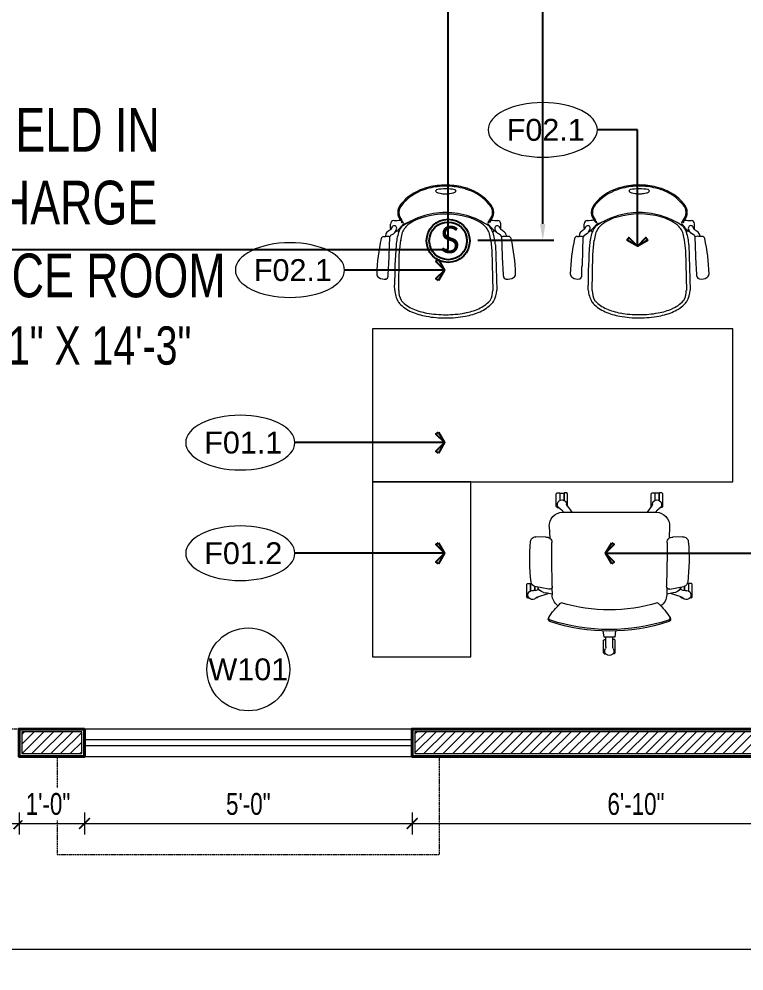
# Model space of a CAD drawing. Header units: inches. Extents: x 985 to 11353, y 526 to 2181.
# Drawn here: x 7055.7 to 7188.5, y 1387 to 1561.3 of the extents above; entities that cross this region are included whole.
import ezdxf
from ezdxf.enums import TextEntityAlignment as Align

# ---------------------------------------------------------------- set-up
doc = ezdxf.new("R2010")
doc.units = ezdxf.units.IN
doc.header["$MEASUREMENT"] = 0
for name, pattern in [('DASH', [0.35, 0.25, -0.1]), ('DASHED', [0.75, 0.5, -0.25]), ('PHANTOMX2', [5, 2.5, -0.5, 0.5, -0.5, 0.5, -0.5])]:
    doc.linetypes.add(name, pattern=pattern)
for name, color, linetype, lineweight in [('Dimension', 22, 'Continuous', 13), ('DOOR', 115, 'Continuous', 15), ('Glass', 5, 'Continuous', 9), ('grid', 9, 'Continuous', 13), ('HACTH', 8, 'Continuous', 9), ('I-DOOR-IDEN-N', 7, 'Continuous', 15), ('I-FURN-CODE', 171, 'Continuous', 15), ('ID-FURN', 7, 'Continuous', 15), ('Plaster Line', 5, 'Continuous', 15), ('Sunshed', 5, 'Continuous', 15), ('wall 05', 3, 'Continuous', 40), ('WINDOW', 140, 'Continuous', 9)]:
    doc.layers.add(name, color=color, linetype=linetype, lineweight=lineweight)
for name, color, linetype in [('FREE-TEXT', 7, 'Continuous'), ('smoke detector', 1, 'Continuous'), ('Text', 7, 'Continuous'), ('zone wiring', 5, 'Continuous')]:
    doc.layers.add(name, color=color, linetype=linetype)
doc.styles.add('Arial', font='arial.ttf')
doc.styles.get("Standard").update_dxf_attribs({"font": 'isocp3.shx'})
doc.styles.add('Swiss721', font='swisscl.ttf')
doc.dimstyles.new('DIM08', dxfattribs={"dimtxt": 8, "dimasz": 4, "dimexe": 4, "dimexo": 0, "dimgap": 3, "dimtad": 1, "dimdec": 1, "dimzin": 3, "dimdsep": 46, "dimlunit": 4, "dimtxsty": 'Swiss721', "dimblk": 'ARCHTICK', "dimcen": 0, "dimdle": 4, "dimclrd": 256, "dimclre": 256, "dimclrt": 256, "dimadec": 0, "dimazin": 0, "dimtfac": 1, "dimtdec": 1, "dimtofl": 0, "dimtmove": 0, "dimatfit": 3, "dimldrblk": 'ARCHTICK', "dimfxl": 4, "dimfxlon": 1, "dimtfill": 1, "dimtolj": 1, "dimtzin": 0, "dimlwd": 9, "dimlwe": 9, "dimarcsym": 0})
doc.dimstyles.new('F50', dxfattribs={"dimscale": 50, "dimtxt": 1.6, "dimasz": 1, "dimexe": 1.5, "dimexo": 1, "dimgap": 0.5, "dimtad": 1, "dimdec": 0, "dimzin": 12, "dimdsep": 46, "dimtxsty": 'Arial', "dimblk1": 'ARCHTICK', "dimblk2": 'ARCHTICK', "dimsah": 1, "dimcen": 0, "dimdle": 1.5, "dimclrd": 9, "dimclre": 9, "dimclrt": 2, "dimadec": 0, "dimazin": 3, "dimtfac": 1, "dimtdec": 0, "dimtix": 1, "dimtmove": 2, "dimatfit": 3, "dimldrblk": 'ArrowNote', "dimfxl": 1, "dimtolj": 1, "dimtzin": 0, "dimarcsym": 0})
doc.dimstyles.get("Standard").update_dxf_attribs({"dimtxt": 2, "dimasz": 3, "dimexe": 2, "dimexo": 2, "dimgap": 1, "dimtad": 0, "dimtih": 1, "dimtoh": 1, "dimdec": 1, "dimzin": 0, "dimdsep": 46, "dimtxsty": 'Standard', "dimcen": 0, "dimclrd": 256, "dimclre": 256, "dimclrt": 256, "dimadec": 1, "dimazin": 0, "dimtfac": 1, "dimtdec": 1, "dimtofl": 0, "dimtmove": 0, "dimatfit": 3, "dimfxl": 1, "dimtolj": 1, "dimtzin": 0, "dimlwd": -1, "dimlwe": -1, "dimarcsym": 0})

# ---------------------------------------------------------------- blocks, each defined once
blk = doc.blocks.new('ch-1')
at = {"layer": 'ID-FURN', "color": 252, "lineweight": 13}
for p, q in [((300.3, 344.5), (296.8, 340.7)), ((296.8, 340.7), (296.8, 331)), ((296.8, 331), (297.8, 330)), ((297.8, 330), (328.3, 330)), ((297.8, 329), (297.8, 324.4)), ((297.8, 329), (327.8, 329)), ((353.2, 344.5), (300.3, 344.5)), ((356.8, 340.7), (353.2, 344.5)), ((356.8, 340.7), (356.8, 336.1)), ((308.6, 312.4), (326.6, 312.4)), ((308.9, 311.3), (326.5, 311.3)), ((322.2, 296.8), (316, 296.8)), ((325.7, 307.1), (321.2, 293.8)), ((352.6, 298.3), (338.8, 254.6)), ((353.2, 296.8), (352.1, 296.8)), ((356.8, 300.6), (353.2, 296.8)), ((356.8, 300.6), (356.8, 305.2)), ((-76.1, 221.9), (-79.7, 218.1)), ((-79.7, 218.1), (-79.7, 208.4)), ((-79.7, 208.4), (-78.7, 207.4)), ((-78.7, 207.4), (-48.2, 207.4)), ((-78.7, 206.3), (-78.7, 189.7)), ((-78.7, 206.3), (-48.7, 206.3)), ((-23.3, 221.9), (-76.1, 221.9)), ((-19.7, 218.1), (-23.3, 221.9)), ((-19.7, 218.1), (-19.7, 213)), ((-79.7, 187.7), (-78.7, 188.7)), ((-79.7, 178), (-79.7, 187.7)), ((-76.1, 174.2), (-79.7, 178)), ((-78.7, 189.7), (-48.7, 189.7)), ((-78.7, 188.7), (-48.2, 188.7)), ((-22.8, 174.2), (-76.1, 174.2)), ((-24.5, 175.5), (0, 157.3)), ((559, 14.7), (520.5, 15)), ((533.3, 24.3), (529.8, 20.5)), ((529.8, 20.5), (529.8, 14.9)), ((586.2, 24.3), (533.3, 24.3)), ((589.8, 20.5), (586.2, 24.3)), ((589.8, 20.5), (589.8, 16)), ((559, -13.7), (520.5, -14)), ((529.8, -19.6), (529.8, -13.9)), ((533.3, -23.4), (529.8, -19.6)), ((586.2, -23.4), (533.3, -23.4)), ((589.8, -19.6), (586.2, -23.4)), ((589.8, -19.6), (589.8, -15)), ((-24.5, -175), (0, -156.8)), ((-76.1, -173.7), (-79.7, -177.5)), ((-79.7, -177.5), (-79.7, -187.2)), ((-79.7, -187.2), (-78.7, -188.2)), ((-78.7, -188.2), (-48.2, -188.2)), ((-78.7, -189.2), (-48.7, -189.2)), ((-78.7, -205.8), (-78.7, -189.2)), ((-22.8, -173.7), (-76.1, -173.7)), ((-7.9, -197.9), (0, -192.2)), ((-79.7, -207.9), (-78.7, -206.9)), ((-79.7, -217.6), (-79.7, -207.9)), ((-76.1, -221.4), (-79.7, -217.6)), ((-78.7, -205.8), (-48.7, -205.8)), ((-78.7, -206.9), (-48.2, -206.9)), ((-23.3, -221.4), (-76.1, -221.4)), ((-19.7, -217.6), (-23.3, -221.4)), ((-19.7, -217.6), (-19.7, -212.6)), ((352.6, -297.8), (338.8, -254.1)), ((308.6, -311.9), (326.6, -311.9)), ((308.9, -310.8), (326.5, -310.8)), ((322.2, -296.3), (316, -296.3)), ((325.7, -306.6), (321.2, -293.4)), ((353.2, -296.3), (352.1, -296.3)), ((356.8, -300.1), (353.2, -296.3)), ((356.8, -300.1), (356.8, -304.7)), ((296.8, -330.5), (297.8, -329.5)), ((296.8, -340.2), (296.8, -330.5)), ((300.3, -344), (296.8, -340.2)), ((297.8, -328.5), (297.8, -323.9)), ((297.8, -328.5), (327.8, -328.5)), ((297.8, -329.5), (328.3, -329.5)), ((353.2, -344), (300.3, -344)), ((356.8, -340.2), (353.2, -344)), ((356.8, -340.2), (356.8, -335.7))]:
    blk.add_line(p, q, dxfattribs=at)
at = {"layer": 'ID-FURN', "color": 252}
for p, q in [((103.8, 264.3), (103.4, 306.4)), ((59.4, 250.7), (108.5, 248.6)), ((315.6, 239.8), (344.3, 238.6)), ((334.1, 275.2), (336.4, 265.8)), ((-7.9, 198.4), (0, 192.7)), ((0, 195.9), (0, -195.9)), ((59.4, -250.2), (108.5, -248.1)), ((103.4, -305.9), (103.8, -263.8)), ((315.6, -239.4), (344.3, -238.1)), ((334.1, -274.7), (336.4, -265.3))]:
    blk.add_line(p, q, dxfattribs=at)
for points in [[(320.9, 252), (309.1, 310.4)], [(320.9, -251.5), (309.1, -309.9)]]:
    blk.add_lwpolyline(points, dxfattribs=at)
at = {"layer": 'ID-FURN', "color": 252, "lineweight": 13}
blk.add_lwpolyline([(494.6, -25.6), (520.5, -21.8), (520.5, 22.3), (494.6, 26.1)], dxfattribs=at)
at = {"layer": 'ID-FURN', "color": 252}
for centre, radius, start, end in [((123.4, 308.5), 20.1, 95.0446, 186.0128), ((193.8, -510.8), 842.5, 83.3556, 94.9128), ((290, 306.5), 19.6, 11.3923, 86.0755), ((303.1, 267.6), 31.9, 13.7582, 74.5871), ((57, 193.7), 57, 87.5809, 177.8265), ((125.9, 262.4), 22.2, 175.0498, 270.9397), ((147, -5274.9), 5515.2, 88.3219, 90.2152), ((309, 250), 12.1, 267.6468, 9.6188), ((109.5, 210.3), 233.5, 7.127, 13.7582), ((341.6, 178.9), 59.8, 36.272, 87.3972), ((596.7, 1.2), 296.9, 122.0525, 136.7624), ((445.4, 243.8), 11.1, 21.1039, 124.6268), ((439.4, 241.8), 11.1, 21.1039, 91.3806), ((-305.9, 0.2), 794.5, 341.9963, 18.0037), ((-305.9, 0.2), 800.8, 341.9963, 18.0037), ((391.5, 194.2), 15.3, 136.9683, 155.6038), ((-286, 0.2), 693.1, 343.2048, 16.7952), ((57, -193.2), 57, 182.1735, 272.4191), ((147, 5275.4), 5515.2, 269.7848, 271.6781), ((309, -249.5), 12.1, 350.3812, 92.3532), ((341.6, -178.9), 59.8, 272.6028, 324.0692), ((391.5, -193.7), 15.3, 204.3962, 223.0317), ((596.7, -0.8), 296.9, 223.2376, 237.9475), ((125.9, -261.9), 22.2, 89.0603, 184.9502), ((303.1, -267.1), 31.9, 285.413, 346.2418), ((109.5, -209.8), 233.5, 346.2418, 352.873), ((439.4, -241.3), 11.1, 268.6194, 338.8961), ((445.4, -243.3), 11.1, 235.3732, 338.8961), ((123.4, -308), 20.1, 173.9872, 264.9554), ((290, -306), 19.6, 273.9245, 348.6077), ((193.8, 511.3), 842.5, 265.0872, 276.6444)]:
    blk.add_arc(centre, radius, start, end, dxfattribs=at)
at = {"layer": 'ID-FURN', "color": 252, "lineweight": 13}
for centre, radius, start, end in [((345, 320.7), 19.1, 310.5325, 193.4675), ((306.6, 313.2), 20, 342.2096, 8.7154), ((371.6, 292), 20, 135.2846, 161.7905), ((-31.5, 198), 19.1, 22.5325, 265.4675), ((3.9, 214.5), 20, 207.2846, 233.7904), ((-36.3, 159.2), 20, 54.2096, 80.7154), ((559, 34.7), 20, 270.2096, 296.7154), ((577.9, 0.5), 19.1, 238.5325, 121.4675), ((559, -33.7), 20, 63.2846, 89.7905), ((-31.5, -197.5), 19.1, 94.5325, 337.4675), ((-36.3, -158.7), 20, 279.2846, 305.7904), ((3.9, -214), 20, 126.2096, 152.7154), ((306.6, -312.7), 20, 351.2846, 17.7904), ((345, -320.2), 19.1, 166.5325, 49.4675), ((371.6, -291.5), 20, 198.2096, 224.7154)]:
    blk.add_arc(centre, radius, start, end, dxfattribs=at)
blk = doc.blocks.new("VISITOR'S CHAIR")
at = {"layer": 'ID-FURN'}
for p, q in [((-238.2, 446.3), (-237.2, 446.4)), ((-206.3, 445.5), (-200.5, 437.8)), ((-200.5, 437.8), (-204.1, 436)), ((-194.5, 436.8), (-202.2, 448.9)), ((-159.3, 443.5), (-195.6, 428)), ((194, 436.8), (201.7, 448.9)), ((205.7, 445.5), (199.9, 437.8)), ((199.9, 437.8), (203.6, 436)), ((-252.9, 410.4), (-252.9, 430.1)), ((-246, 415.4), (-252.2, 404.9)), ((-233.9, 391.5), (-226.3, 404.1)), ((-209.3, 412.3), (-220.1, 402)), ((-220.1, 402), (-216.3, 391.6)), ((-194.5, 429.2), (-209.3, 412.3)), ((194, 429.2), (208.8, 412.3)), ((208.8, 412.3), (219.5, 402)), ((219.5, 402), (215.7, 391.6)), ((233.4, 391.5), (225.8, 404.1)), ((245.5, 415.4), (251.7, 404.9)), ((252.4, 410.4), (252.4, 430.1)), ((-283.6, 372.6), (-275.2, 372.4)), ((-260.9, 241.4), (-256.5, 371.2)), ((-251, 378.4), (-240.1, 385.8)), ((-212.8, 288.2), (-206.4, 356.1)), ((206, 355.1), (211.1, 306.6)), ((250.5, 378.4), (239.5, 385.8)), ((260.4, 241.4), (255.9, 371.2)), ((286.6, 372.6), (278.2, 372.4)), ((211.1, 306.6), (215.2, 125.7)), ((226.9, 334), (233.3, 127.6)), ((-215.8, 125.5), (-212.8, 288.2)), ((-264.1, 191.1), (-262.6, 231.9)), ((-262.6, 231.9), (-260.9, 241.4)), ((262, 231.9), (260.4, 241.4)), ((263.5, 191.1), (262, 231.9)), ((-233.8, 127.6), (-234.4, 150.3))]:
    blk.add_line(p, q, dxfattribs=at)
for centre, major_axis, ratio, start_param, end_param in [((-30.7, 376.8), (160.1, 160.1), 1, 1.106098, 1.669765), ((-30.7, 376.8), (156.4, 156.4), 1, 1.106098, 1.669765), ((-25.5, 384.4), (156.3, 156.3), 1, 1.024131, 1.139863), ((-25.5, 384.4), (-152.5, 152.5), 1, -0.546665, -0.430933), ((0, 279.6), (232.5, 232.5), 1, 0.786111, 1.024131), ((0, 279.6), (-228.8, 228.8), 1, -0.784686, -0.546665), ((-42.1, 581.5), (-3.34, 3.34), 1, -0.185935, 0.785398), ((-42.1, 581.5), (3.34, 3.34), 1, 2.356194, 3.327527), ((-22.4, 552.7), (28, 28), 1, 1.306571, 1.384862), ((-22.4, 610.3), (-28, 28), 1, 1.756731, 2.080357), ((-0.3, 358.6), (-164.3, 164.3), 1, -0.967168, -0.603629), ((-9.1, 657.2), (-62.5, 62.5), 1, 2.080357, 2.239483), ((-0.3, 732.5), (-116.1, 116.1), 1, 2.239483, 2.356194), ((-0.5, 279.6), (232.5, 232.5), 1, 0.546665, 0.784686), ((-0.5, 279.6), (-228.8, 228.8), 1, -1.024131, -0.786111), ((-0.3, 732.5), (-116.1, 116.1), 1, 2.356194, 2.472906), ((8.6, 657.2), (62.5, 62.5), 1, 4.043702, 4.202828), ((21.8, 610.3), (28, 28), 1, 4.202828, 4.526454), ((21.8, 552.7), (-28, 28), 1, -1.384862, -1.299686), ((41.5, 581.5), (3.34, 3.34), 1, 5.497787, 6.46912), ((41.5, 581.5), (-3.34, 3.34), 1, 2.955658, 3.926991), ((25, 384.4), (-152.5, 152.5), 1, -1.139863, -1.024131), ((25, 384.4), (-156.3, 156.3), 1, -1.139863, -1.024131), ((27.8, 374.8), (158.5, 158.5), 1, 6.197379, 6.741162), ((27.8, 374.8), (-162.3, 162.3), 1, 4.626582, 5.170366), ((-162.3, 482.7), (40.7, 40.7), 1, 1.641382, 2.3562), ((-162.3, 482.7), (40.7, 40.7), 1, 2.3562, 3.058022), ((-162.3, 482.7), (-37, 37), 1, 0.070585, 0.785404), ((-162.3, 482.7), (37, 37), 1, 2.3562, 3.058022), ((3.5, 124), (253.6, 253.6), 1, 0.795932, 1.416989), ((-0.3, 117.9), (253.1, 253.1), 1, 0.505105, 1.065692), ((-2.1, 130.4), (-249.1, 249.1), 1, -1.424708, -0.790588), ((85, 416), (108.9, 108.9), 1, 6.212612, 6.231759), ((161.7, 482.7), (37, 37), 1, 5.497793, 6.212612), ((161.7, 482.7), (-37, 37), 1, 3.225371, 3.926997), ((85, 416), (112.6, 112.6), 1, 6.212612, 6.231759), ((161.7, 482.7), (-40.7, 40.7), 1, 3.926985, 4.641803), ((161.7, 482.7), (40.7, 40.7), 1, 4.795959, 5.497781), ((-236.4, 429.9), (11.7, 11.7), 1, 0.895345, 2.346242), ((-232, 599.7), (-108.4, 108.4), 1, 2.322741, 2.51101), ((-199.3, 433), (4.34, 4.34), 1, 4.766338, 6.168083), ((-51.2, 268.5), (140.9, 140.9), 1, 1.029343, 1.444292), ((50.6, 268.5), (140.9, 140.9), 1, 0.126504, 0.541453), ((198.8, 433), (4.34, 4.34), 1, 1.685898, 3.087644), ((232.9, 610.8), (116.4, 116.4), 1, 3.774404, 3.956147), ((235.9, 429.9), (-11.7, 11.7), 1, 3.936943, 5.38784), ((-245.5, 374), (-29, 9), 0.940619, -0.371164, 0.371164), ((-207.6, 326.1), (-64, 64), 1, -0.27183, -0.033972), ((-236.6, 411), (11.5, 11.5), 1, 2.359032, 2.700427), ((-236.3, 410.5), (-8.33, 8.33), 1, 3.308932, 6.927895), ((-237.4, 417.6), (-16.4, 16.4), 1, 2.597956, 3.176359), ((-117.7, 355.6), (-74.2, 74.2), 1, 0.158797, 0.434217), ((-122.3, 361.1), (-58.3, 58.3), 1, -0.121154, 0.49051), ((121.8, 361.1), (-58.3, 58.3), 1, 4.221879, 4.833543), ((117.2, 355.6), (74.2, 74.2), 1, 5.848968, 6.124388), ((236.9, 417.6), (-16.4, 16.4), 1, 1.53603, 2.114433), ((235.8, 410.5), (8.33, 8.33), 1, 5.638476, 9.257439), ((236.1, 411), (-11.5, 11.5), 1, 3.582758, 3.924153), ((207.1, 326.1), (64, 64), 1, 0.033972, 0.27183), ((248.3, 369.9), (21.5, 21.5), 1, 5.582202, 6.32453), ((602.9, 170), (-650.5, 650.5), 1, 0.573881, 0.750879), ((-284.6, 360.2), (-8.76, 8.76), 1, -0.863376, 0.564498), ((-268.2, 332.2), (2.3, 41.2), 0.843481, -0.27588, 0.27588), ((-243.2, 366.7), (9.99, 9.99), 1, 1.377732, 2.024937), ((-248.6, 401.1), (12.4, 12.4), 1, 4.437336, 4.934607), ((17, 316.6), (173.3, 173.3), 1, 2.044581, 2.285039), ((45.2, 326.1), (-179.2, 179.2), 1, 0.550308, 0.670712), ((-45.7, 326.1), (-179.2, 179.2), 1, 4.041677, 4.162081), ((-17.5, 316.6), (173.3, 173.3), 1, 5.568943, 5.8094), ((248.1, 401.1), (-12.4, 12.4), 1, 1.348578, 1.845849), ((242.6, 366.7), (9.99, 9.99), 1, 5.829045, 6.47625), ((269.1, 332.1), (-29.2, 29.2), 1, -1.014167, -0.462408), ((287.6, 360.2), (8.76, 8.76), 1, 5.718688, 7.146561), ((-599.9, 170), (-650.5, 650.5), 1, 3.96151, 4.138508), ((1965.9, 158.7), (1555.9, 1555.9), 1, 2.276461, 2.36002), ((-297.3, 201.7), (13.6, 13.6), 1, 2.322194, 3.388756), ((-280.7, 229.2), (36.4, 36.4), 1, 3.399296, 4.068112), ((-276.9, 191.2), (-9.06, 9.06), 1, 2.406079, 3.903189), ((276.4, 191.2), (-9.06, 9.06), 1, 0.8092, 2.30631), ((283.7, 229.2), (-36.4, 36.4), 1, 2.215073, 2.88389), ((300.2, 201.7), (-13.6, 13.6), 1, 2.89443, 3.960991), ((-110, 135.1), (87.7, 87.7), 1, 2.416541, 2.868914), ((-119, 125.5), (68.4, 68.4), 1, 2.356783, 2.833835), ((118.4, 125.7), (68.4, 68.4), 1, 5.032166, 5.498375), ((110.4, 135), (-87, 87), 1, 3.422629, 3.866448), ((-133.1, 134.8), (-73.8, 73.8), 1, 1.404983, 1.497112), ((-89.5, 183.7), (-119.9, 119.9), 1, 1.547695, 1.947381), ((-169.4, 107.4), (-31.3, 31.3), 1, 1.42524, 1.547695), ((-89.5, 183.7), (109.4, 109.4), 1, 3.118491, 3.518177), ((88.8, 184.1), (109.4, 109.4), 1, 4.339484, 4.739169), ((88.8, 184.1), (119.9, 119.9), 1, 4.339484, 4.739169), ((169, 108.1), (31.3, 31.3), 1, 4.739169, 4.873442), ((136.9, 131.9), (-69.9, 69.9), 1, 3.217039, 3.320838), ((-36, 307.2), (-215, 215), 1, 1.947381, 2.1796), ((-36, 307.2), (204.6, 204.6), 1, 3.518177, 3.750397), ((-0.9, 503.9), (-356.3, 356.3), 1, 2.1796, 2.358034), ((-0.9, 503.9), (-345.8, 345.8), 1, 2.1796, 2.358034), ((-0.9, 503.9), (345.8, 345.8), 1, 3.92883, 4.107264), ((-0.9, 503.9), (-356.3, 356.3), 1, 2.358034, 2.536468), ((34.9, 307.3), (-204.6, 204.6), 1, 2.536468, 2.768687), ((34.9, 307.3), (-215, 215), 1, 2.536468, 2.768687)]:
    blk.add_ellipse(centre, major_axis=major_axis, ratio=ratio, start_param=start_param, end_param=end_param, dxfattribs=at)
blk = doc.blocks.new('A$C5AAA0143')
at = {"layer": 'Defpoints'}
for points in [[(-39.75, 5), (-40, 5), (-40, 4.75), (-39.75, 4.75)], [(0, 5), (-0.25, 5), (-0.25, 4.75), (0, 4.75)], [(-39.75, 0.25), (-40, 0.25), (-40, 0), (-39.75, 0)], [(0, 0.25), (-0.25, 0.25), (-0.25, 0), (0, 0)]]:
    blk.add_lwpolyline(points, close=True, dxfattribs=at)
at = {"layer": 'DOOR'}
for points in [[(-1.75, 10), (-2, 10), (-2, 11), (-2.5, 11), (-2.5, 5), (-1, 5), (-1, 11), (-1.5, 11), (-1.5, 10), (-1.75, 10), (-1.5, 10), (-1.5, 11), (-1, 11), (-1, 33.99), (-1.5, 33.99), (-1.5, 34.99), (-2, 34.99), (-2, 33.99), (-2.5, 33.99), (-2.5, 11), (-2.5, 39.99), (-1, 39.99), (-1, 33.99)], [(-39, 5), (-39, 3.5), (-37.5, 3.5), (-37.5, 0.25), (-37.75, 0.25), (-37.75, 0), (-39.75, 0), (-39.75, 0.25), (-40, 0.25), (-40, 4.75), (-39.75, 4.75), (-39.75, 5), (-39, 5)], [(-1, 5), (-1, 3.5), (-2.5, 3.5), (-2.5, 0.25), (-2.25, 0.25), (-2.25, 0), (-0.25, 0), (-0.25, 0.25), (0, 0.25), (0, 4.75), (-0.25, 4.75), (-0.25, 5), (-1, 5)]]:
    blk.add_lwpolyline(points, dxfattribs=at)
at = {"layer": 'DOOR', "linetype": 'DASHED', "lineweight": 0}
blk.add_arc((-0.49, 1.36), 38.68, 92.9729, 174.603, dxfattribs=at)
at = {"layer": 'HACTH', "lineweight": 0, "ltscale": 10}
for p, q in [((-1.5, 5), (-39, 5)), ((-2.25, 0), (-37.75, 0))]:
    blk.add_line(p, q, dxfattribs=at)
blk = doc.blocks.new('_ArchTick')
at = {"color": 0, "linetype": 'ByBlock', "const_width": 0.15}
blk.add_lwpolyline([(-0.5, -0.5), (0.5, 0.5)], dxfattribs=at)
blk = doc.blocks.new('*D239')
at = {"layer": 'Defpoints', "color": 0, "transparency": 16777216}
for p in [(6552.69, 1426.28), (7221.69, 1426.28), (7221.69, 1390.99)]:
    blk.add_point(p, dxfattribs=at)
at = {"layer": 'Dimension', "lineweight": 9, "transparency": 16777216}
for p, q in [((6552.69, 1394.99), (6552.69, 1386.99)), ((7221.69, 1394.99), (7221.69, 1386.99)), ((6548.69, 1390.99), (7225.69, 1390.99))]:
    blk.add_line(p, q, dxfattribs=at)
at = {"layer": 'Dimension', "lineweight": 9, "transparency": 16777216, "xscale": 4, "yscale": 4, "zscale": 4, "rotation": 180}
blk.add_blockref('_ArchTick', (6552.69, 1390.99), dxfattribs=at)
at = {"layer": 'Dimension', "lineweight": 9, "transparency": 16777216, "xscale": 4, "yscale": 4, "zscale": 4}
blk.add_blockref('_ArchTick', (7221.69, 1390.99), dxfattribs=at)
at = {"layer": 'Dimension', "transparency": 16777216, "insert": (6887.44, 1398.08), "char_height": 8, "attachment_point": 5, "style": 'Swiss721', "bg_fill": 3, "box_fill_scale": 1.25, "bg_fill_color": 256, "bg_fill_true_color": 13158600, "bg_fill_transparency": 0}
blk.add_mtext('\\A1;55\'-9"', dxfattribs=at)
blk = doc.blocks.new('*D271')
at = {"layer": 'Defpoints', "color": 0, "transparency": 16777216}
for p in [(7040.69, 1426.28), (7055.69, 1426.28), (7055.69, 1413.99)]:
    blk.add_point(p, dxfattribs=at)
at = {"layer": 'Dimension', "lineweight": 9, "transparency": 16777216}
for p, q in [((7040.69, 1415.99), (7040.69, 1411.99)), ((7055.69, 1415.99), (7055.69, 1411.99)), ((7038.69, 1413.99), (7057.69, 1413.99))]:
    blk.add_line(p, q, dxfattribs=at)
at = {"layer": 'Dimension', "lineweight": 9, "transparency": 16777216, "xscale": 2, "yscale": 2, "zscale": 2, "rotation": 180}
blk.add_blockref('_ArchTick', (7040.69, 1413.99), dxfattribs=at)
at = {"layer": 'Dimension', "lineweight": 9, "transparency": 16777216, "xscale": 2, "yscale": 2, "zscale": 2}
blk.add_blockref('_ArchTick', (7055.69, 1413.99), dxfattribs=at)
at = {"layer": 'Dimension', "transparency": 16777216, "insert": (7048.19, 1417.54), "char_height": 4, "attachment_point": 5, "style": 'Swiss721', "bg_fill": 3, "box_fill_scale": 1.25, "bg_fill_color": 256, "bg_fill_true_color": 13158600, "bg_fill_transparency": 0}
blk.add_mtext('\\A1;1\'-3"', dxfattribs=at)
blk = doc.blocks.new('*D272')
at = {"layer": 'Defpoints', "color": 0, "transparency": 16777216}
for p in [(7055.69, 1426.28), (7067.69, 1426.28), (7067.69, 1413.99)]:
    blk.add_point(p, dxfattribs=at)
at = {"layer": 'Dimension', "lineweight": 9, "transparency": 16777216}
for p, q in [((7055.69, 1415.99), (7055.69, 1411.99)), ((7067.69, 1415.99), (7067.69, 1411.99)), ((7053.69, 1413.99), (7069.69, 1413.99))]:
    blk.add_line(p, q, dxfattribs=at)
at = {"layer": 'Dimension', "lineweight": 9, "transparency": 16777216, "xscale": 2, "yscale": 2, "zscale": 2, "rotation": 180}
blk.add_blockref('_ArchTick', (7055.69, 1413.99), dxfattribs=at)
at = {"layer": 'Dimension', "lineweight": 9, "transparency": 16777216, "xscale": 2, "yscale": 2, "zscale": 2}
blk.add_blockref('_ArchTick', (7067.69, 1413.99), dxfattribs=at)
at = {"layer": 'Dimension', "transparency": 16777216, "insert": (7061, 1417.54), "char_height": 4, "attachment_point": 5, "style": 'Swiss721', "bg_fill": 3, "box_fill_scale": 1.25, "bg_fill_color": 256, "bg_fill_true_color": 13158600, "bg_fill_transparency": 0}
blk.add_mtext('\\A1;1\'-0"', dxfattribs=at)
blk = doc.blocks.new('*D273')
at = {"layer": 'Defpoints', "color": 0, "transparency": 16777216}
for p in [(7067.69, 1426.28), (7127.69, 1426.28), (7127.69, 1413.99)]:
    blk.add_point(p, dxfattribs=at)
at = {"layer": 'Dimension', "lineweight": 9, "transparency": 16777216}
for p, q in [((7067.69, 1415.99), (7067.69, 1411.99)), ((7127.69, 1415.99), (7127.69, 1411.99)), ((7065.69, 1413.99), (7129.69, 1413.99))]:
    blk.add_line(p, q, dxfattribs=at)
at = {"layer": 'Dimension', "lineweight": 9, "transparency": 16777216, "xscale": 2, "yscale": 2, "zscale": 2, "rotation": 180}
blk.add_blockref('_ArchTick', (7067.69, 1413.99), dxfattribs=at)
at = {"layer": 'Dimension', "lineweight": 9, "transparency": 16777216, "xscale": 2, "yscale": 2, "zscale": 2}
blk.add_blockref('_ArchTick', (7127.69, 1413.99), dxfattribs=at)
at = {"layer": 'Dimension', "transparency": 16777216, "insert": (7097.69, 1417.54), "char_height": 4, "attachment_point": 5, "style": 'Swiss721', "bg_fill": 3, "box_fill_scale": 1.25, "bg_fill_color": 256, "bg_fill_true_color": 13158600, "bg_fill_transparency": 0}
blk.add_mtext('\\A1;5\'-0"', dxfattribs=at)
blk = doc.blocks.new('*D274')
at = {"layer": 'Defpoints', "color": 0, "transparency": 16777216}
for p in [(7127.69, 1426.28), (7209.69, 1426.28), (7209.69, 1413.99)]:
    blk.add_point(p, dxfattribs=at)
at = {"layer": 'Dimension', "lineweight": 9, "transparency": 16777216}
for p, q in [((7127.69, 1415.99), (7127.69, 1411.99)), ((7209.69, 1415.99), (7209.69, 1411.99)), ((7125.69, 1413.99), (7211.69, 1413.99))]:
    blk.add_line(p, q, dxfattribs=at)
at = {"layer": 'Dimension', "lineweight": 9, "transparency": 16777216, "xscale": 2, "yscale": 2, "zscale": 2, "rotation": 180}
blk.add_blockref('_ArchTick', (7127.69, 1413.99), dxfattribs=at)
at = {"layer": 'Dimension', "lineweight": 9, "transparency": 16777216, "xscale": 2, "yscale": 2, "zscale": 2}
blk.add_blockref('_ArchTick', (7209.69, 1413.99), dxfattribs=at)
at = {"layer": 'Dimension', "transparency": 16777216, "insert": (7168.69, 1417.54), "char_height": 4, "attachment_point": 5, "style": 'Swiss721', "bg_fill": 3, "box_fill_scale": 1.25, "bg_fill_color": 256, "bg_fill_true_color": 13158600, "bg_fill_transparency": 0}
blk.add_mtext('\\A1;6\'-10"', dxfattribs=at)
blk = doc.blocks.new('wall&door')
at = {"color": 0, "linetype": 'ByBlock', "lineweight": -2}
blk.add_circle((0, 0), 3.039, dxfattribs=at)
at = {"color": 0, "linetype": 'ByBlock', "lineweight": -2, "ltscale": 25.4, "style": 'Arial'}
blk.add_attdef('PT1', text='', height=1.6, dxfattribs=at).set_placement((0, 0), align=Align.MIDDLE_CENTER)
blk = doc.blocks.new('ArrowNote')
at = {"linetype": 'ByBlock', "lineweight": -2}
h = blk.add_hatch(color=0, dxfattribs=at)
h.paths.add_polyline_path([(-0.556, -0.962), (-0.786, -0.786), (0, 0)])
h.paths.add_polyline_path([(-0.556, 0.962), (0, 0), (-0.786, 0.786)])
at = {"color": 0, "linetype": 'ByBlock', "lineweight": -2}
for points in [[(-0.556, 0.962), (0, 0), (-0.786, 0.786)], [(-0.556, -0.962), (-0.786, -0.786), (0, 0)]]:
    blk.add_lwpolyline(points, close=True, dxfattribs=at)
blk.add_lwpolyline([(0, 0), (-2, 0)], dxfattribs=at)
blk = doc.blocks.new('Floor Fin')
at = {"extrusion": (0, 0, -1)}
blk.add_ellipse((0, 0), major_axis=(4, 0), ratio=0.5, start_param=4.712389, end_param=10.995574, dxfattribs=at)
at = {"color": 0, "linetype": 'ByBlock', "lineweight": -2, "ltscale": 25.4, "style": 'Arial'}
blk.add_attdef('CA3', text='', height=1.6, dxfattribs=at).set_placement((0, 0), align=Align.MIDDLE_CENTER)
blk = doc.blocks.new('smoke detector')
at = {"layer": 'smoke detector'}
for radius in [3.95, 3.45]:
    blk.add_circle((331.62, 4109.64), radius, dxfattribs=at)
at = {"layer": 'smoke detector', "insert": (330.17, 4112.38), "char_height": 5, "attachment_point": 1}
blk.add_mtext_dynamic_manual_height_columns('{\\fCalibri|b0|i0|c0|p34;S}', width=5, gutter_width=1, heights=[0], dxfattribs=at)
blk = doc.blocks.new('*D441')
at = {"layer": 'Defpoints', "color": 0, "transparency": 16777216}
for p in [(7134.31, 1655.56), (7137.74, 1520.77), (7151.62, 1520.77)]:
    blk.add_point(p, dxfattribs=at)
at = {"layer": 'FREE-TEXT', "transparency": 16777216}
for p, q in [((7136.31, 1655.56), (7153.62, 1655.56)), ((7151.62, 1652.56), (7151.62, 1609.41)), ((7151.62, 1523.77), (7151.62, 1566.91)), ((7139.74, 1520.77), (7153.62, 1520.77))]:
    blk.add_line(p, q, dxfattribs=at)
for points in [[(7151.12, 1652.56), (7152.12, 1652.56), (7151.62, 1655.56)], [(7151.12, 1523.77), (7152.12, 1523.77), (7151.62, 1520.77)]]:
    blk.add_solid(points, dxfattribs=at)
at = {"layer": 'FREE-TEXT', "transparency": 16777216, "insert": (7151.62, 1588.16), "char_height": 10, "attachment_point": 5, "rotation": 90}
blk.add_mtext('\\A1;11\'-2.8"', dxfattribs=at)

msp = doc.modelspace()

# ---------------------------------------------------------------- hatches: boundary and pattern name
at = {"layer": 'HACTH'}
h = msp.add_hatch(dxfattribs=at)
h.set_pattern_fill('ANSI31', color=256, scale=10, style=0)
h.set_pattern_definition([(45, (-115481.5359, -169903.1285), (-0.8838834765, 0.8838834765), [])])
h.paths.add_polyline_path([(7067.19, 1426.78), (7067.19, 1430.78), (7056.19, 1430.78), (7056.19, 1426.78)])
h = msp.add_hatch(dxfattribs=at)
h.set_pattern_fill('ANSI31', color=256, scale=10, style=0)
h.set_pattern_definition([(45, (-112246.9892, -171258.8229), (-0.8838834765, 0.8838834765), [])])
h.paths.add_polyline_path([(7209.19, 1426.78), (7209.19, 1430.78), (7128.19, 1430.78), (7128.19, 1426.78)])

# ---------------------------------------------------------------- linework, layer by layer
at = {"layer": 'Glass', "ltscale": 10}
msp.add_lwpolyline([(7127.69, 1428.28), (7127.69, 1429.28), (7067.69, 1429.28), (7067.69, 1428.28)], close=True, dxfattribs=at)
at = {"layer": 'grid', "linetype": 'PHANTOMX2', "ltscale": 0.2}
msp.add_line((7284.15, 1431.28), (6515.44, 1431.28), dxfattribs=at)
at = {"layer": 'ID-FURN'}
for points in [[(7186.42, 1504.53), (7120.42, 1504.53), (7120.42, 1476.53), (7186.42, 1476.53)], [(7138.42, 1476.53), (7120.42, 1476.53), (7120.42, 1444.53), (7138.42, 1444.53)]]:
    msp.add_lwpolyline(points, close=True, dxfattribs=at)
at = {"layer": 'Plaster Line'}
for points in [[(7067.19, 1430.78), (7056.19, 1430.78), (7056.19, 1426.78), (7067.19, 1426.78)], [(7209.19, 1430.78), (7128.19, 1430.78), (7128.19, 1426.78), (7209.19, 1426.78)]]:
    msp.add_lwpolyline(points, close=True, dxfattribs=at)
at = {"layer": 'Sunshed', "linetype": 'DASH'}
msp.add_lwpolyline([(7062.69, 1426.28), (7062.69, 1408.28), (7132.69, 1408.28), (7132.69, 1426.28)], dxfattribs=at)
at = {"layer": 'wall 05'}
for points in [[(7067.69, 1431.28), (7055.69, 1431.28), (7055.69, 1426.28), (7067.69, 1426.28)], [(7209.69, 1431.28), (7127.69, 1431.28), (7127.69, 1426.28), (7209.69, 1426.28)]]:
    msp.add_lwpolyline(points, close=True, dxfattribs=at)
at = {"layer": 'WINDOW', "ltscale": 10}
msp.add_lwpolyline([(7127.69, 1426.28), (7127.69, 1431.28), (7067.69, 1431.28), (7067.69, 1426.28)], close=True, dxfattribs=at)
at = {"layer": 'zone wiring', "color": 30}
for p, q in [((7134.31, 1519.11), (7134.31, 1655.56)), ((6645.69, 1519.11), (7134.31, 1519.11))]:
    msp.add_line(p, q, dxfattribs=at)

# ---------------------------------------------------------------- block references
at = {"layer": 'HACTH', "rotation": 90}
msp.add_blockref('A$C5AAA0143', (7221.69, 1594.28), dxfattribs=at)
at = {"layer": 'I-DOOR-IDEN-N'}
ref = msp.add_blockref('wall&door', (7097.69, 1442.21), dxfattribs=dict(at, xscale=2.5, yscale=2.5, zscale=2.5))
ref.add_attrib('PT1', 'W101', dxfattribs={"layer": '0', "color": 7, "linetype": 'ByBlock', "lineweight": -2, "ltscale": 25.4, "height": 4, "style": 'Arial'}).set_placement((7097.69, 1442.21), align=Align.MIDDLE_CENTER)
at = {"layer": 'I-FURN-CODE'}
ref = msp.add_blockref('Floor Fin', (7151.62, 1540.99), dxfattribs=dict(at, xscale=2.5, yscale=2.5, zscale=2.5))
ref.add_attrib('CA3', 'F02.1', dxfattribs={"layer": '0', "color": 7, "linetype": 'ByBlock', "lineweight": -2, "ltscale": 25.4, "height": 4, "style": 'Arial'}).set_placement((7152.17, 1540.99), align=Align.MIDDLE_CENTER)
ref = msp.add_blockref('Floor Fin', (7105.31, 1515.32), dxfattribs=dict(at, xscale=2.5, yscale=2.5, zscale=2.5))
ref.add_attrib('CA3', 'F02.1', dxfattribs={"layer": '0', "color": 7, "linetype": 'ByBlock', "lineweight": -2, "ltscale": 25.4, "height": 4, "style": 'Arial'}).set_placement((7105.85, 1515.32), align=Align.MIDDLE_CENTER)
ref = msp.add_blockref('Floor Fin', (7096.22, 1483.73), dxfattribs=dict(at, xscale=2.5, yscale=2.5, zscale=2.5))
ref.add_attrib('CA3', 'F01.1', dxfattribs={"layer": '0', "color": 7, "linetype": 'ByBlock', "lineweight": -2, "ltscale": 25.4, "height": 4, "style": 'Arial'}).set_placement((7096.76, 1483.73), align=Align.MIDDLE_CENTER)
ref = msp.add_blockref('Floor Fin', (7096.22, 1463.47), dxfattribs=dict(at, xscale=2.5, yscale=2.5, zscale=2.5))
ref.add_attrib('CA3', 'F01.2', dxfattribs={"layer": '0', "color": 7, "linetype": 'ByBlock', "lineweight": -2, "ltscale": 25.4, "height": 4, "style": 'Arial'}).set_placement((7096.76, 1463.47), align=Align.MIDDLE_CENTER)
at = {"layer": 'ID-FURN'}
for name, p, xscale, yscale, zscale, rotation in [("VISITOR'S CHAIR", (7133.86, 1506.55), 0.03999999999414193, 0.03999999999414193, 0.03999999999414193, 0.01284133104570606), ("VISITOR'S CHAIR", (7169.31, 1506.56), 0.03999999999414193, 0.03999999999414193, 0.03999999999414193, 0.01284133104570606), ('ch-1', (7163.84, 1471), -0.04399999996445034, 0.04400000005261973, 0.044, 89.98715868031529)]:
    msp.add_blockref(name, p, dxfattribs=dict(at, xscale=xscale, yscale=yscale, zscale=zscale, rotation=rotation))
at = {"layer": 'smoke detector'}
msp.add_blockref('smoke detector', (6802.67, -2588.97), dxfattribs=at)

# ---------------------------------------------------------------- texts
at = {"layer": 'Text', "insert": (7064.59, 1545.01), "char_height": 8, "width": 62.1303, "attachment_point": 2, "style": 'Swiss721'}
msp.add_mtext('FIELD IN CHARGE  OFFICE ROOM {\\H0.875x;18\'-1" X 14\'-3"}', dxfattribs=at)

# ---------------------------------------------------------------- dimensions: what is measured, and where the dimension line sits
at = {"layer": 'FREE-TEXT'}
dim = msp.add_linear_dim(base=(7151.62, 1520.77), p1=(7134.31, 1655.56), p2=(7137.74, 1520.77), angle=90, dimstyle='Standard', override={"dimtxt": 10, "dimtih": 0, "dimtoh": 0, "dimlunit": 3}, dxfattribs=at)
dim.commit()
dim.dimension.update_dxf_attribs({"geometry": '*D441', "text_midpoint": (7151.62, 1588.16)})

# ---------------------------------------------------------------- leaders
at = {"layer": 'I-FURN-CODE'}
for points, override in [([(7168.95, 1519.69), (7168.95, 1540.99), (7161.62, 1540.99)], {"dimasz": 0.04, "dimtad": 0, "dimfxl": 0.18}), ([(7133.62, 1515.32), (7115.31, 1515.32)], {"dimasz": 0.04, "dimgap": 0.5, "dimtad": 0, "dimfxl": 0.18}), ([(7133.62, 1483.73), (7106.22, 1483.73)], {"dimasz": 0.04, "dimgap": 0.5, "dimtad": 0, "dimfxl": 0.18}), ([(7133.62, 1463.47), (7106.22, 1463.47)], {"dimasz": 0.04, "dimgap": 0.5, "dimtad": 0, "dimfxl": 0.18}), ([(7163.13, 1463.47), (7190.52, 1463.47)], {"dimasz": 0.04, "dimgap": 0.5, "dimtad": 0, "dimfxl": 0.18})]:
    msp.add_leader(points, dimstyle='F50', override=override, dxfattribs=at)

# ---------------------------------------------------------------- next in the draw order: dimensions: what is measured, and where the dimension line sits
at = {"layer": 'Dimension'}
dim = msp.add_linear_dim(base=(7221.69, 1390.99), p1=(6552.69, 1426.28), p2=(7221.69, 1426.28), text='55\'-9"', dimstyle='DIM08', override={"dimarcsym": 1}, dxfattribs=at)
dim.commit()
dim.dimension.update_dxf_attribs({"geometry": '*D239', "text_midpoint": (6887.44, 1390.99), "dimtype": 160})

# ---------------------------------------------------------------- next in the draw order: dimensions: what is measured, and where the dimension line sits
dim = msp.add_linear_dim(base=(7055.69, 1413.99), p1=(7040.69, 1426.28), p2=(7055.69, 1426.28), dimstyle='DIM08', override={"dimscale": 0.5, "dimarcsym": 2}, dxfattribs=at)
dim.commit()
dim.dimension.update_dxf_attribs({"geometry": '*D271', "text_midpoint": (7048.19, 1417.54)})

# ---------------------------------------------------------------- next in the draw order: dimensions: what is measured, and where the dimension line sits
dim = msp.add_linear_dim(base=(7067.69, 1413.99), p1=(7055.69, 1426.28), p2=(7067.69, 1426.28), dimstyle='DIM08', override={"dimscale": 0.5, "dimarcsym": 2}, dxfattribs=at)
dim.commit()
dim.dimension.update_dxf_attribs({"geometry": '*D272', "text_midpoint": (7061, 1413.99), "dimtype": 160})

# ---------------------------------------------------------------- next in the draw order: dimensions: what is measured, and where the dimension line sits
dim = msp.add_linear_dim(base=(7127.69, 1413.99), p1=(7067.69, 1426.28), p2=(7127.69, 1426.28), dimstyle='DIM08', override={"dimscale": 0.5, "dimarcsym": 2}, dxfattribs=at)
dim.commit()
dim.dimension.update_dxf_attribs({"geometry": '*D273', "text_midpoint": (7097.69, 1417.54)})

# ---------------------------------------------------------------- next in the draw order: dimensions: what is measured, and where the dimension line sits
dim = msp.add_linear_dim(base=(7209.69, 1413.99), p1=(7127.69, 1426.28), p2=(7209.69, 1426.28), dimstyle='DIM08', override={"dimscale": 0.5, "dimarcsym": 2}, dxfattribs=at)
dim.commit()
dim.dimension.update_dxf_attribs({"geometry": '*D274', "text_midpoint": (7168.69, 1417.54)})

doc.saveas('drawing.dxf')
